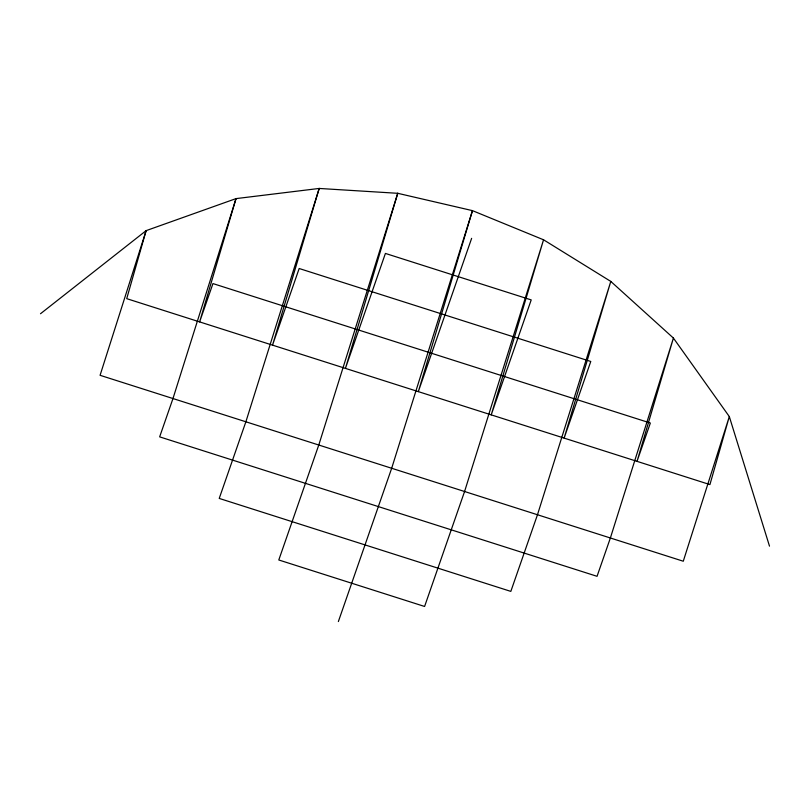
<?xml version="1.0" encoding="UTF-8"?>
<svg xmlns="http://www.w3.org/2000/svg" width="810" height="810" viewBox="0 0 810 810"><rect width="100%" height="100%" fill="white"/><g stroke="black" fill="none" stroke-linecap="round" stroke-linejoin="round"><path stroke-width="1.21" d="M338.367 621.553L391.675 468.271L472.463 210.64L397.75 193.306L319.191 188.446L236.014 198.612L146.114 230.648L40.5 313.743M471.633 238.343L418.325 391.625L472.463 210.64L543.551 239.79L610.791 281.414L673.414 338.064L729.314 416.573L769.5 546.153M146.114 230.648L126.724 298.657L709.924 484.593L729.314 416.573L683.275 561.229L100.076 375.303L146.114 230.648M236.014 198.612L199.624 321.904L212.949 283.581L650.349 423.033L637.024 461.356L673.414 338.064L610.375 537.992L597.051 576.315L159.651 436.863L172.975 398.54L236.014 198.612M319.191 188.446L272.524 345.141L299.173 268.505L590.774 361.473L564.124 438.109L610.791 281.414L537.476 514.755L510.826 591.391L219.226 498.423L245.875 421.787L319.191 188.446M397.75 193.306L345.425 368.388L385.408 253.429L531.208 299.902L491.224 414.872L543.551 239.79L464.575 491.508L424.592 606.467L278.792 559.983L318.775 445.024L397.75 193.306"/></g></svg>
